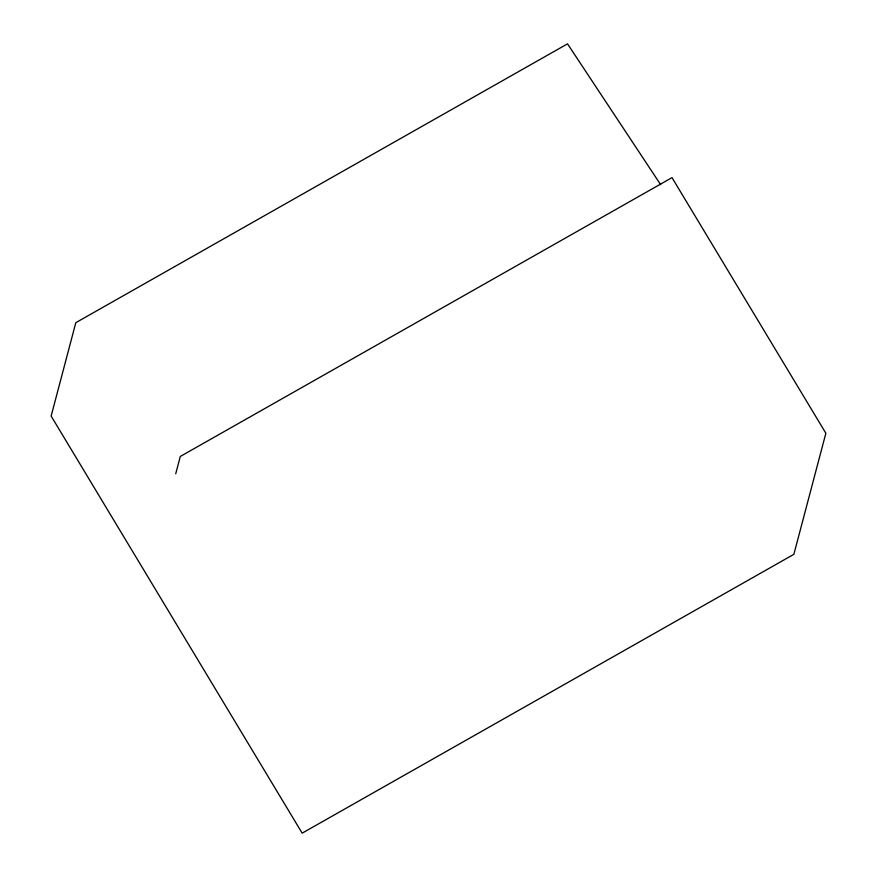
<?xml version="1.0" encoding="UTF-8"?>
<svg xmlns="http://www.w3.org/2000/svg" width="877" height="877" viewBox="0 0 877 877"><rect width="100%" height="100%" fill="white"/><g stroke="black" fill="none" stroke-linecap="round" stroke-linejoin="round"><path stroke-width="1.32" d="M175.729 473.755L180.3 456.457L672.001 177.625L825.86 433.249L793.871 554.319L302.17 833.15L51.14 416.071L75.817 322.681L567.518 43.85L660.677 184.696"/></g></svg>
